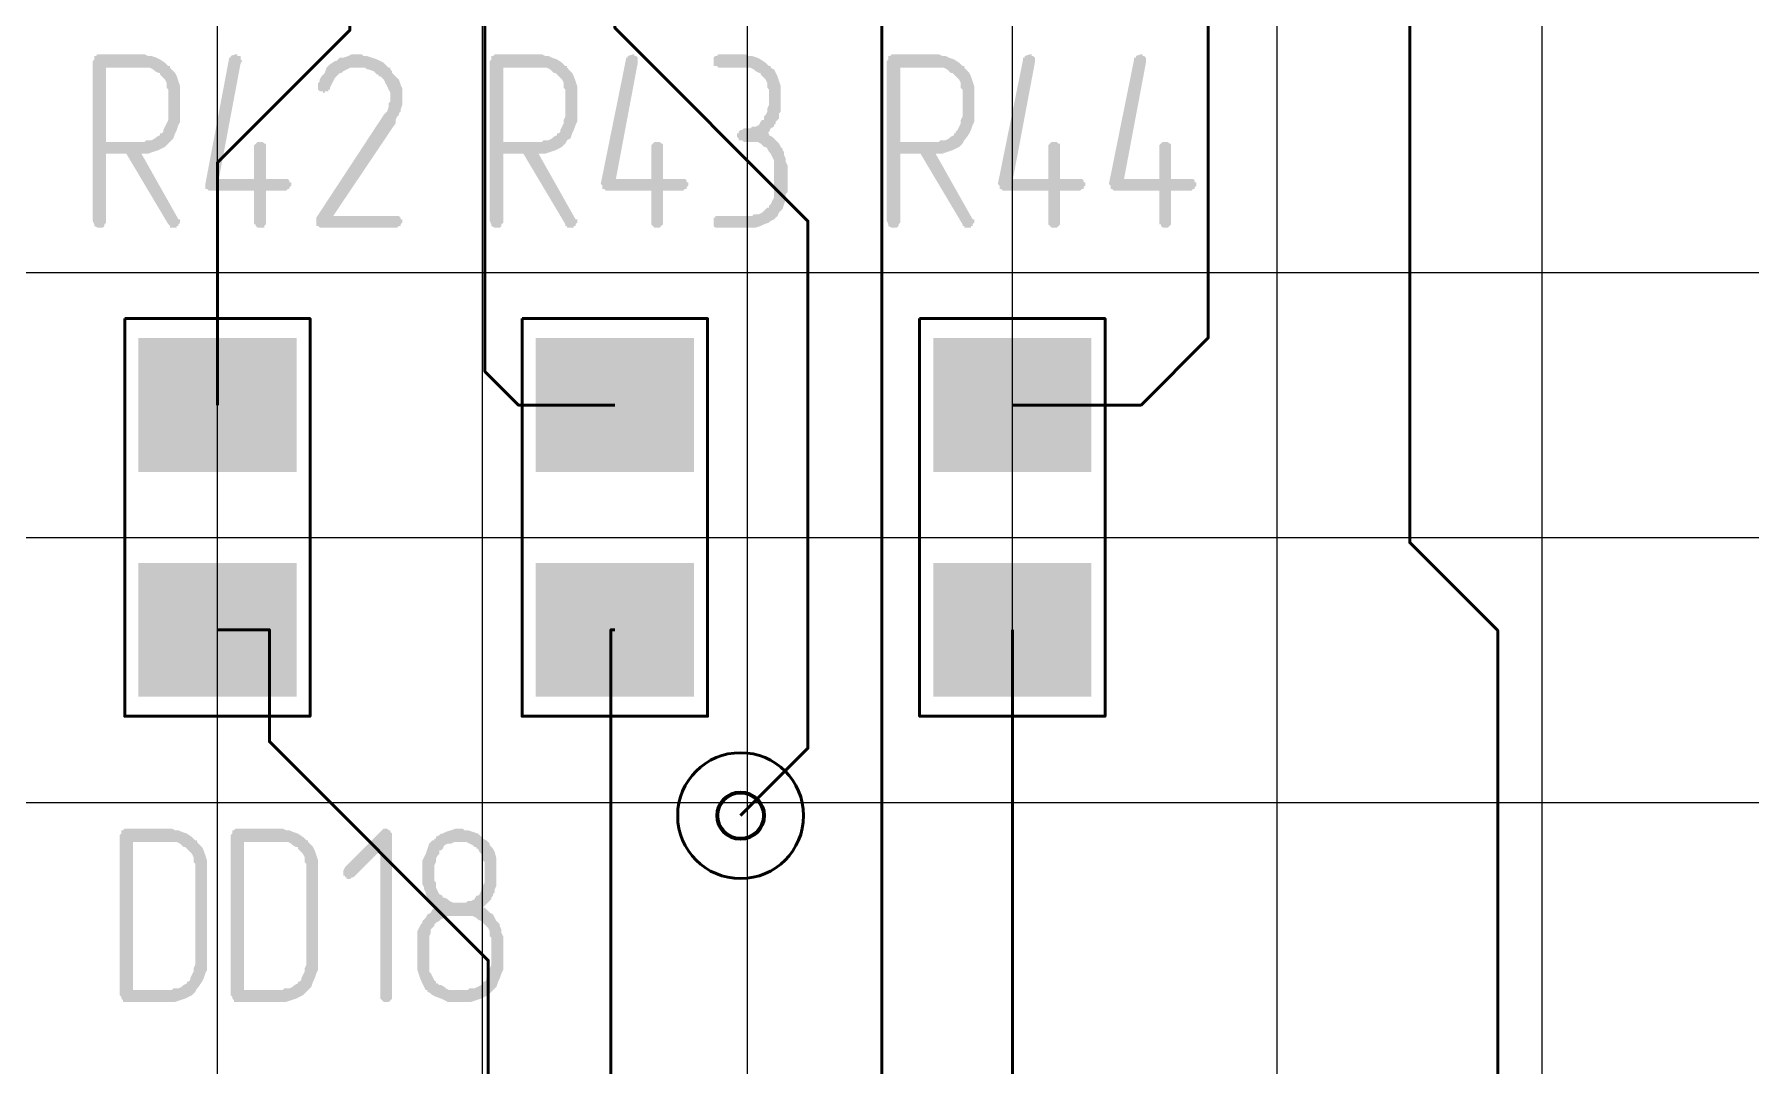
# Model space of a CAD drawing. Extents: x 260 to 1101, y 70 to 664.
# Drawn here: x 392.63 to 418.53, y 506.82 to 522.38 of the extents above; entities that cross this region are included whole.
import ezdxf

# ---------------------------------------------------------------- set-up
doc = ezdxf.new("R2010")
doc.units = 0
doc.header["$MEASUREMENT"] = 0
doc.layers.add('PDF _Геометрия', color=7, linetype='CONTINUOUS')
doc.layers.add('PDF _Сплошная заливка', color=7, linetype='CONTINUOUS')

msp = doc.modelspace()

# ---------------------------------------------------------------- hatches: boundary and pattern name
at = {"layer": 'PDF _Сплошная заливка', "transparency": 33554559}
h = msp.add_hatch(color=256, dxfattribs=at)
h.paths.add_polyline_path([(394.267, 521.876), (393.708, 521.876), (393.708, 520.758), (394.292, 520.758), (394.318, 520.783), (394.343, 520.783), (394.394, 520.783), (394.445, 520.809), (394.47, 520.834), (394.521, 520.859), (394.521, 520.885), (394.546, 520.885), (394.572, 520.91), (394.572, 520.936), (394.597, 520.987), (394.623, 521.037), (394.648, 521.088), (394.648, 521.139), (394.648, 521.52), (394.648, 521.52), (394.648, 521.545), (394.623, 521.571), (394.623, 521.596), (394.623, 521.647), (394.597, 521.698), (394.572, 521.723), (394.521, 521.774), (394.521, 521.774), (394.521, 521.799), (394.496, 521.799), (394.445, 521.825), (394.419, 521.85), (394.369, 521.876), (394.318, 521.876)], flags=0)
h.paths.add_polyline_path([(394.292, 522.079), (394.343, 522.053), (394.394, 522.053), (394.47, 522.028), (394.521, 522.002), (394.597, 521.952), (394.623, 521.926), (394.648, 521.901), (394.673, 521.901), (394.673, 521.901), (394.673, 521.876), (394.699, 521.85), (394.749, 521.799), (394.775, 521.748), (394.8, 521.672), (394.826, 521.596), (394.826, 521.545), (394.826, 521.52), (394.826, 521.139), (394.826, 521.139), (394.826, 521.139), (394.826, 521.113), (394.826, 521.088), (394.826, 521.063), (394.8, 521.012), (394.775, 520.936), (394.749, 520.885), (394.724, 520.809), (394.699, 520.783), (394.648, 520.732), (394.648, 520.732), (394.623, 520.707), (394.597, 520.682), (394.546, 520.656), (394.496, 520.631), (394.419, 520.606), (394.343, 520.58), (394.318, 520.58), (394.267, 520.58), (394.242, 520.58), (394.8, 519.589), (394.8, 519.589), (394.826, 519.589), (394.826, 519.564), (394.826, 519.564), (394.826, 519.539), (394.826, 519.539), (394.8, 519.513), (394.8, 519.488), (394.775, 519.488), (394.775, 519.462), (394.749, 519.462), (394.724, 519.462), (394.699, 519.462), (394.673, 519.462), (394.673, 519.462), (394.673, 519.488), (394.673, 519.488), (394.648, 519.513), (394.013, 520.58), (393.708, 520.58), (393.708, 519.564), (393.708, 519.539), (393.708, 519.539), (393.683, 519.513), (393.683, 519.488), (393.683, 519.488), (393.658, 519.462), (393.632, 519.462), (393.607, 519.462), (393.607, 519.462), (393.607, 519.462), (393.581, 519.462), (393.531, 519.488), (393.531, 519.488), (393.531, 519.513), (393.531, 519.513), (393.505, 519.564), (393.505, 521.977), (393.505, 521.977), (393.505, 521.977), (393.531, 522.002), (393.531, 522.028), (393.531, 522.053), (393.556, 522.053), (393.581, 522.079), (393.607, 522.079)], flags=0)
for points in [[(395.689, 522.079), (395.689, 522.053), (395.714, 522.053), (395.74, 522.053), (395.74, 522.028), (395.74, 522.002), (395.765, 521.977), (395.74, 521.952), (395.41, 520.199), (395.943, 520.199), (395.943, 520.682), (395.943, 520.682), (395.943, 520.682), (395.943, 520.707), (395.968, 520.732), (395.968, 520.732), (395.994, 520.758), (396.019, 520.758), (396.044, 520.758), (396.044, 520.758), (396.044, 520.758), (396.07, 520.758), (396.095, 520.732), (396.095, 520.732), (396.121, 520.732), (396.121, 520.707), (396.121, 520.682), (396.121, 520.199), (396.4, 520.199), (396.425, 520.199), (396.451, 520.199), (396.476, 520.174), (396.476, 520.174), (396.476, 520.148), (396.502, 520.148), (396.502, 520.123), (396.502, 520.123), (396.502, 520.097), (396.476, 520.072), (396.476, 520.047), (396.476, 520.047), (396.451, 520.047), (396.425, 520.021), (396.4, 520.021), (396.121, 520.021), (396.121, 519.564), (396.121, 519.539), (396.121, 519.539), (396.121, 519.513), (396.095, 519.488), (396.095, 519.488), (396.095, 519.462), (396.07, 519.462), (396.044, 519.462), (396.019, 519.462), (396.019, 519.462), (395.994, 519.462), (395.968, 519.488), (395.968, 519.488), (395.968, 519.513), (395.943, 519.513), (395.943, 519.564), (395.943, 520.021), (395.283, 520.021), (395.257, 520.021), (395.232, 520.047), (395.232, 520.047), (395.207, 520.047), (395.207, 520.072), (395.207, 520.097), (395.207, 520.123), (395.207, 520.123), (395.562, 522.002), (395.562, 522.002), (395.562, 522.028), (395.587, 522.028), (395.587, 522.053), (395.664, 522.079), (395.664, 522.079)], [(397.543, 522.079), (397.568, 522.079), (397.593, 522.053), (397.644, 522.053), (397.72, 522.028), (397.796, 522.002), (397.847, 521.977), (397.898, 521.952), (397.923, 521.926), (397.974, 521.876), (397.974, 521.876), (397.974, 521.876), (398, 521.876), (398, 521.85), (398.025, 521.825), (398.025, 521.799), (398.076, 521.748), (398.127, 521.698), (398.152, 521.622), (398.177, 521.571), (398.177, 521.52), (398.177, 521.469), (398.177, 521.418), (398.177, 521.418), (398.177, 521.418), (398.177, 521.393), (398.177, 521.367), (398.177, 521.342), (398.177, 521.317), (398.152, 521.241), (398.152, 521.241), (398.152, 521.241), (398.152, 521.215), (398.127, 521.19), (398.127, 521.164), (398.101, 521.139), (398.076, 521.088), (398.076, 521.037), (397.136, 519.64), (398.076, 519.64), (398.101, 519.64), (398.127, 519.64), (398.152, 519.615), (398.152, 519.615), (398.152, 519.589), (398.177, 519.589), (398.177, 519.564), (398.177, 519.564), (398.177, 519.539), (398.152, 519.513), (398.152, 519.488), (398.152, 519.488), (398.127, 519.488), (398.101, 519.462), (398.076, 519.462), (396.959, 519.462), (396.933, 519.462), (396.933, 519.462), (396.908, 519.488), (396.882, 519.488), (396.882, 519.513), (396.882, 519.539), (396.882, 519.564), (396.882, 519.564), (396.882, 519.589), (396.882, 519.589), (396.882, 519.615), (397.898, 521.164), (397.949, 521.215), (397.974, 521.291), (397.974, 521.291), (397.974, 521.317), (397.974, 521.317), (397.974, 521.342), (398, 521.367), (398, 521.418), (398, 521.444), (398, 521.444), (398, 521.469), (398, 521.494), (397.974, 521.545), (397.949, 521.596), (397.923, 521.647), (397.898, 521.698), (397.847, 521.748), (397.847, 521.748), (397.822, 521.748), (397.822, 521.774), (397.796, 521.774), (397.771, 521.799), (397.746, 521.825), (397.669, 521.85), (397.669, 521.85), (397.669, 521.85), (397.644, 521.85), (397.619, 521.876), (397.593, 521.876), (397.568, 521.876), (397.492, 521.876), (397.466, 521.876), (397.441, 521.876), (397.416, 521.876), (397.39, 521.876), (397.339, 521.85), (397.289, 521.825), (397.263, 521.799), (397.263, 521.799), (397.238, 521.799), (397.212, 521.774), (397.187, 521.748), (397.162, 521.723), (397.136, 521.672), (397.111, 521.622), (397.085, 521.571), (397.085, 521.571), (397.085, 521.545), (397.06, 521.545), (397.06, 521.52), (397.06, 521.52), (397.035, 521.52), (397.009, 521.52), (397.009, 521.494), (396.984, 521.494), (396.984, 521.52), (396.959, 521.52), (396.933, 521.52), (396.933, 521.52), (396.908, 521.545), (396.908, 521.571), (396.908, 521.596), (396.908, 521.622), (396.908, 521.622), (396.908, 521.647), (396.908, 521.647), (396.933, 521.672), (396.933, 521.698), (396.959, 521.748), (397.009, 521.799), (397.035, 521.876), (397.085, 521.926), (397.162, 521.977), (397.162, 521.977), (397.187, 521.977), (397.212, 522.002), (397.238, 522.028), (397.289, 522.028), (397.365, 522.053), (397.416, 522.079), (397.492, 522.079), (397.517, 522.079)], [(401.681, 522.079), (401.681, 522.053), (401.707, 522.053), (401.707, 522.053), (401.732, 522.028), (401.732, 522.002), (401.732, 521.977), (401.732, 521.952), (401.402, 520.199), (401.935, 520.199), (401.935, 520.682), (401.935, 520.682), (401.935, 520.682), (401.935, 520.707), (401.961, 520.732), (401.961, 520.732), (401.986, 520.758), (402.011, 520.758), (402.037, 520.758), (402.037, 520.758), (402.037, 520.758), (402.062, 520.758), (402.087, 520.732), (402.087, 520.732), (402.113, 520.732), (402.113, 520.707), (402.113, 520.682), (402.113, 520.199), (402.392, 520.199), (402.418, 520.199), (402.443, 520.199), (402.468, 520.174), (402.468, 520.174), (402.468, 520.148), (402.494, 520.148), (402.494, 520.123), (402.494, 520.123), (402.494, 520.097), (402.468, 520.072), (402.468, 520.047), (402.468, 520.047), (402.443, 520.047), (402.418, 520.021), (402.392, 520.021), (402.113, 520.021), (402.113, 519.564), (402.113, 519.539), (402.113, 519.539), (402.113, 519.513), (402.087, 519.488), (402.087, 519.488), (402.062, 519.462), (402.062, 519.462), (402.037, 519.462), (402.011, 519.462), (402.011, 519.462), (401.986, 519.462), (401.961, 519.488), (401.961, 519.488), (401.935, 519.513), (401.935, 519.513), (401.935, 519.564), (401.935, 520.021), (401.275, 520.021), (401.25, 520.021), (401.224, 520.047), (401.199, 520.047), (401.199, 520.047), (401.199, 520.072), (401.199, 520.097), (401.173, 520.123), (401.173, 520.123), (401.554, 522.002), (401.554, 522.002), (401.554, 522.028), (401.58, 522.028), (401.58, 522.053), (401.656, 522.079), (401.656, 522.079)], [(403.357, 522.079), (403.408, 522.053), (403.459, 522.053), (403.535, 522.028), (403.586, 522.002), (403.662, 521.952), (403.687, 521.926), (403.713, 521.901), (403.738, 521.901), (403.738, 521.901), (403.738, 521.876), (403.789, 521.85), (403.814, 521.799), (403.84, 521.748), (403.865, 521.672), (403.89, 521.596), (403.89, 521.545), (403.89, 521.52), (403.89, 521.317), (403.89, 521.266), (403.89, 521.215), (403.865, 521.19), (403.865, 521.19), (403.865, 521.19), (403.865, 521.164), (403.865, 521.164), (403.865, 521.113), (403.84, 521.088), (403.84, 521.088), (403.814, 521.063), (403.814, 521.037), (403.789, 521.012), (403.789, 520.987), (403.738, 520.961), (403.713, 520.91), (403.687, 520.885), (403.687, 520.885), (403.713, 520.885), (403.713, 520.859), (403.763, 520.834), (403.789, 520.809), (403.814, 520.783), (403.865, 520.732), (403.89, 520.682), (403.89, 520.682), (403.916, 520.656), (403.916, 520.631), (403.941, 520.606), (403.941, 520.555), (403.966, 520.504), (403.966, 520.453), (403.992, 520.402), (403.992, 520.021), (403.992, 520.021), (403.992, 519.996), (403.992, 519.996), (403.966, 519.971), (403.966, 519.945), (403.966, 519.894), (403.941, 519.818), (403.916, 519.742), (403.865, 519.691), (403.84, 519.64), (403.814, 519.615), (403.814, 519.615), (403.789, 519.589), (403.738, 519.564), (403.713, 519.539), (403.636, 519.513), (403.586, 519.488), (403.509, 519.462), (403.459, 519.462), (403.433, 519.462), (402.951, 519.462), (402.925, 519.462), (402.9, 519.462), (402.875, 519.488), (402.875, 519.488), (402.875, 519.513), (402.875, 519.539), (402.875, 519.564), (402.875, 519.564), (402.875, 519.564), (402.875, 519.589), (402.875, 519.615), (402.9, 519.615), (402.9, 519.64), (402.925, 519.64), (402.951, 519.64), (403.459, 519.64), (403.484, 519.666), (403.509, 519.666), (403.56, 519.666), (403.611, 519.691), (403.636, 519.717), (403.687, 519.767), (403.687, 519.767), (403.713, 519.767), (403.713, 519.793), (403.738, 519.818), (403.763, 519.869), (403.789, 519.92), (403.789, 519.971), (403.789, 520.021), (403.789, 520.402), (403.789, 520.402), (403.789, 520.428), (403.789, 520.453), (403.789, 520.478), (403.763, 520.529), (403.738, 520.58), (403.713, 520.606), (403.687, 520.656), (403.687, 520.656), (403.662, 520.682), (403.636, 520.682), (403.611, 520.707), (403.586, 520.732), (403.535, 520.758), (403.484, 520.758), (403.433, 520.758), (403.332, 520.758), (403.306, 520.783), (403.281, 520.783), (403.255, 520.783), (403.255, 520.809), (403.255, 520.809), (403.23, 520.834), (403.23, 520.859), (403.23, 520.859), (403.23, 520.885), (403.255, 520.885), (403.255, 520.91), (403.255, 520.91), (403.281, 520.936), (403.306, 520.936), (403.332, 520.961), (403.357, 520.961), (403.382, 520.961), (403.433, 520.961), (403.459, 520.987), (403.509, 520.987), (403.56, 521.012), (403.586, 521.063), (403.586, 521.063), (403.611, 521.088), (403.636, 521.088), (403.636, 521.139), (403.662, 521.164), (403.687, 521.215), (403.687, 521.266), (403.713, 521.317), (403.713, 521.52), (403.713, 521.52), (403.713, 521.545), (403.687, 521.571), (403.687, 521.596), (403.687, 521.647), (403.662, 521.698), (403.636, 521.723), (403.586, 521.774), (403.586, 521.774), (403.586, 521.799), (403.56, 521.799), (403.509, 521.825), (403.484, 521.85), (403.433, 521.876), (403.382, 521.876), (403.332, 521.876), (402.951, 521.876), (402.925, 521.901), (402.9, 521.901), (402.875, 521.901), (402.875, 521.926), (402.875, 521.926), (402.875, 521.952), (402.875, 521.977), (402.875, 521.977), (402.875, 522.002), (402.875, 522.002), (402.875, 522.028), (402.9, 522.053), (402.9, 522.053), (402.925, 522.053), (402.951, 522.079)], [(407.674, 522.079), (407.674, 522.053), (407.699, 522.053), (407.699, 522.053), (407.724, 522.028), (407.724, 522.002), (407.724, 521.977), (407.724, 521.952), (407.394, 520.199), (407.927, 520.199), (407.927, 520.682), (407.927, 520.682), (407.927, 520.682), (407.927, 520.707), (407.953, 520.732), (407.953, 520.732), (407.978, 520.758), (407.978, 520.758), (408.029, 520.758), (408.029, 520.758), (408.029, 520.758), (408.054, 520.758), (408.08, 520.732), (408.08, 520.732), (408.105, 520.732), (408.105, 520.707), (408.105, 520.682), (408.105, 520.199), (408.385, 520.199), (408.41, 520.199), (408.435, 520.199), (408.461, 520.174), (408.461, 520.174), (408.461, 520.148), (408.486, 520.148), (408.486, 520.123), (408.486, 520.123), (408.486, 520.097), (408.461, 520.072), (408.461, 520.047), (408.461, 520.047), (408.435, 520.047), (408.41, 520.021), (408.385, 520.021), (408.105, 520.021), (408.105, 519.564), (408.105, 519.539), (408.105, 519.539), (408.105, 519.513), (408.08, 519.488), (408.08, 519.488), (408.054, 519.462), (408.054, 519.462), (408.029, 519.462), (408.004, 519.462), (408.004, 519.462), (407.978, 519.462), (407.953, 519.488), (407.953, 519.488), (407.927, 519.513), (407.927, 519.513), (407.927, 519.564), (407.927, 520.021), (407.267, 520.021), (407.242, 520.021), (407.217, 520.047), (407.191, 520.047), (407.191, 520.047), (407.191, 520.072), (407.191, 520.097), (407.166, 520.123), (407.166, 520.123), (407.547, 522.002), (407.547, 522.002), (407.547, 522.028), (407.572, 522.028), (407.572, 522.053), (407.648, 522.079), (407.648, 522.079)], [(409.349, 522.079), (409.349, 522.053), (409.375, 522.053), (409.375, 522.053), (409.4, 522.028), (409.4, 522.002), (409.4, 521.977), (409.4, 521.952), (409.07, 520.199), (409.603, 520.199), (409.603, 520.682), (409.603, 520.682), (409.603, 520.682), (409.603, 520.707), (409.629, 520.732), (409.629, 520.732), (409.654, 520.758), (409.679, 520.758), (409.705, 520.758), (409.705, 520.758), (409.705, 520.758), (409.73, 520.758), (409.756, 520.732), (409.756, 520.732), (409.781, 520.732), (409.781, 520.707), (409.781, 520.682), (409.781, 520.199), (410.06, 520.199), (410.086, 520.199), (410.111, 520.199), (410.136, 520.174), (410.136, 520.174), (410.136, 520.148), (410.162, 520.148), (410.162, 520.123), (410.162, 520.123), (410.162, 520.097), (410.136, 520.072), (410.136, 520.047), (410.136, 520.047), (410.111, 520.047), (410.086, 520.021), (410.06, 520.021), (409.781, 520.021), (409.781, 519.564), (409.781, 519.539), (409.781, 519.539), (409.781, 519.513), (409.756, 519.488), (409.756, 519.488), (409.73, 519.462), (409.73, 519.462), (409.705, 519.462), (409.679, 519.462), (409.679, 519.462), (409.654, 519.462), (409.629, 519.488), (409.629, 519.488), (409.629, 519.513), (409.603, 519.513), (409.603, 519.564), (409.603, 520.021), (408.943, 520.021), (408.918, 520.021), (408.892, 520.047), (408.867, 520.047), (408.867, 520.047), (408.867, 520.072), (408.867, 520.097), (408.842, 520.123), (408.842, 520.123), (409.222, 522.002), (409.222, 522.002), (409.222, 522.028), (409.248, 522.028), (409.248, 522.053), (409.324, 522.079), (409.324, 522.079)], [(397.949, 510.395), (397.974, 510.369), (398, 510.369), (398, 510.369), (398, 510.344), (398.025, 510.318), (398.025, 510.293), (398.025, 507.88), (398.025, 507.855), (398.025, 507.855), (398.025, 507.829), (398, 507.804), (398, 507.804), (397.974, 507.778), (397.949, 507.778), (397.923, 507.778), (397.923, 507.778), (397.923, 507.778), (397.898, 507.778), (397.873, 507.804), (397.873, 507.804), (397.847, 507.829), (397.847, 507.829), (397.847, 507.88), (397.847, 510.064), (397.441, 509.658), (397.441, 509.658), (397.416, 509.658), (397.39, 509.633), (397.365, 509.633), (397.365, 509.633), (397.339, 509.633), (397.339, 509.658), (397.314, 509.658), (397.314, 509.683), (397.289, 509.683), (397.289, 509.709), (397.289, 509.734), (397.289, 509.734), (397.289, 509.76), (397.289, 509.76), (397.314, 509.81), (397.873, 510.369), (397.873, 510.369), (397.873, 510.369), (397.898, 510.395), (397.923, 510.395), (397.923, 510.395)]]:
    msp.add_hatch(color=256, dxfattribs=at).paths.add_polyline_path(points)
h = msp.add_hatch(color=256, dxfattribs=at)
h.paths.add_polyline_path([(400.259, 521.876), (399.701, 521.876), (399.701, 520.758), (400.285, 520.758), (400.31, 520.783), (400.336, 520.783), (400.386, 520.783), (400.437, 520.809), (400.462, 520.834), (400.513, 520.859), (400.513, 520.885), (400.539, 520.885), (400.564, 520.91), (400.564, 520.936), (400.589, 520.987), (400.615, 521.037), (400.615, 521.088), (400.64, 521.139), (400.64, 521.52), (400.64, 521.52), (400.64, 521.545), (400.615, 521.571), (400.615, 521.596), (400.615, 521.647), (400.589, 521.698), (400.564, 521.723), (400.513, 521.774), (400.513, 521.774), (400.488, 521.799), (400.462, 521.799), (400.437, 521.825), (400.412, 521.85), (400.361, 521.876), (400.31, 521.876)], flags=0)
h.paths.add_polyline_path([(400.285, 522.079), (400.336, 522.053), (400.386, 522.053), (400.437, 522.028), (400.513, 522.002), (400.589, 521.952), (400.615, 521.926), (400.64, 521.901), (400.64, 521.901), (400.666, 521.901), (400.666, 521.876), (400.691, 521.85), (400.742, 521.799), (400.767, 521.748), (400.793, 521.672), (400.818, 521.596), (400.818, 521.545), (400.818, 521.52), (400.818, 521.139), (400.818, 521.139), (400.818, 521.139), (400.818, 521.113), (400.818, 521.088), (400.818, 521.063), (400.793, 521.012), (400.767, 520.936), (400.742, 520.885), (400.716, 520.809), (400.666, 520.783), (400.64, 520.732), (400.64, 520.732), (400.615, 520.707), (400.589, 520.682), (400.539, 520.656), (400.488, 520.631), (400.412, 520.606), (400.336, 520.58), (400.285, 520.58), (400.259, 520.58), (400.234, 520.58), (400.793, 519.589), (400.793, 519.589), (400.818, 519.589), (400.818, 519.564), (400.818, 519.564), (400.818, 519.539), (400.818, 519.539), (400.793, 519.513), (400.793, 519.488), (400.767, 519.488), (400.767, 519.462), (400.742, 519.462), (400.716, 519.462), (400.691, 519.462), (400.666, 519.462), (400.666, 519.462), (400.666, 519.488), (400.64, 519.488), (400.64, 519.513), (400.005, 520.58), (399.701, 520.58), (399.701, 519.564), (399.701, 519.539), (399.701, 519.539), (399.675, 519.513), (399.675, 519.488), (399.675, 519.488), (399.65, 519.462), (399.625, 519.462), (399.599, 519.462), (399.599, 519.462), (399.574, 519.462), (399.574, 519.462), (399.523, 519.488), (399.523, 519.488), (399.523, 519.513), (399.523, 519.513), (399.498, 519.564), (399.498, 521.977), (399.498, 521.977), (399.498, 521.977), (399.523, 522.002), (399.523, 522.028), (399.523, 522.053), (399.548, 522.053), (399.574, 522.079), (399.599, 522.079)], flags=0)
h = msp.add_hatch(color=256, dxfattribs=at)
h.paths.add_polyline_path([(406.252, 521.876), (405.693, 521.876), (405.693, 520.758), (406.277, 520.758), (406.302, 520.783), (406.328, 520.783), (406.379, 520.783), (406.429, 520.809), (406.455, 520.834), (406.506, 520.859), (406.506, 520.885), (406.531, 520.885), (406.531, 520.91), (406.556, 520.936), (406.582, 520.987), (406.607, 521.037), (406.607, 521.088), (406.633, 521.139), (406.633, 521.52), (406.633, 521.52), (406.633, 521.545), (406.607, 521.571), (406.607, 521.596), (406.607, 521.647), (406.582, 521.698), (406.556, 521.723), (406.506, 521.774), (406.506, 521.774), (406.48, 521.799), (406.455, 521.799), (406.429, 521.825), (406.404, 521.85), (406.353, 521.876), (406.302, 521.876)], flags=0)
h.paths.add_polyline_path([(406.277, 522.079), (406.328, 522.053), (406.379, 522.053), (406.429, 522.028), (406.506, 522.002), (406.582, 521.952), (406.607, 521.926), (406.633, 521.901), (406.633, 521.901), (406.658, 521.901), (406.658, 521.876), (406.683, 521.85), (406.734, 521.799), (406.759, 521.748), (406.785, 521.672), (406.81, 521.596), (406.81, 521.545), (406.81, 521.52), (406.81, 521.139), (406.81, 521.139), (406.81, 521.139), (406.81, 521.113), (406.81, 521.088), (406.81, 521.063), (406.785, 521.012), (406.759, 520.936), (406.734, 520.885), (406.683, 520.809), (406.658, 520.783), (406.633, 520.732), (406.633, 520.732), (406.607, 520.707), (406.582, 520.682), (406.531, 520.656), (406.48, 520.631), (406.404, 520.606), (406.328, 520.58), (406.277, 520.58), (406.252, 520.58), (406.226, 520.58), (406.785, 519.589), (406.785, 519.589), (406.81, 519.589), (406.81, 519.564), (406.81, 519.564), (406.81, 519.539), (406.81, 519.539), (406.785, 519.513), (406.785, 519.488), (406.759, 519.488), (406.759, 519.462), (406.734, 519.462), (406.709, 519.462), (406.683, 519.462), (406.658, 519.462), (406.658, 519.462), (406.658, 519.488), (406.633, 519.488), (406.633, 519.513), (405.998, 520.58), (405.693, 520.58), (405.693, 519.564), (405.693, 519.539), (405.693, 519.539), (405.668, 519.513), (405.668, 519.488), (405.668, 519.488), (405.642, 519.462), (405.617, 519.462), (405.592, 519.462), (405.592, 519.462), (405.566, 519.462), (405.566, 519.462), (405.515, 519.488), (405.515, 519.488), (405.515, 519.513), (405.515, 519.513), (405.49, 519.564), (405.49, 521.977), (405.49, 521.977), (405.49, 521.977), (405.515, 522.002), (405.515, 522.028), (405.515, 522.053), (405.541, 522.053), (405.566, 522.079), (405.592, 522.079)], flags=0)
h = msp.add_hatch(color=256, dxfattribs=at)
h.paths.add_polyline_path([(394.673, 510.192), (394.115, 510.192), (394.115, 507.956), (394.699, 507.956), (394.724, 507.982), (394.749, 507.982), (394.8, 507.982), (394.851, 508.007), (394.876, 508.033), (394.927, 508.058), (394.927, 508.083), (394.953, 508.083), (394.978, 508.109), (394.978, 508.134), (395.003, 508.185), (395.029, 508.236), (395.029, 508.287), (395.054, 508.337), (395.054, 509.836), (395.054, 509.836), (395.054, 509.861), (395.029, 509.887), (395.029, 509.912), (395.029, 509.963), (395.003, 510.014), (394.978, 510.039), (394.927, 510.09), (394.927, 510.09), (394.902, 510.115), (394.876, 510.115), (394.851, 510.141), (394.826, 510.166), (394.775, 510.192), (394.724, 510.192)], flags=0)
h.paths.add_polyline_path([(394.699, 510.395), (394.749, 510.369), (394.8, 510.369), (394.851, 510.344), (394.927, 510.318), (395.003, 510.268), (395.029, 510.242), (395.054, 510.217), (395.054, 510.217), (395.08, 510.217), (395.08, 510.192), (395.105, 510.166), (395.156, 510.115), (395.181, 510.064), (395.207, 509.988), (395.232, 509.912), (395.232, 509.861), (395.232, 509.836), (395.232, 508.337), (395.232, 508.337), (395.232, 508.312), (395.232, 508.312), (395.232, 508.287), (395.232, 508.261), (395.207, 508.21), (395.181, 508.134), (395.156, 508.083), (395.105, 508.007), (395.08, 507.982), (395.054, 507.931), (395.054, 507.931), (395.029, 507.905), (395.003, 507.88), (394.953, 507.855), (394.902, 507.829), (394.826, 507.804), (394.749, 507.778), (394.699, 507.778), (394.673, 507.778), (393.988, 507.778), (393.988, 507.778), (393.962, 507.778), (393.962, 507.804), (393.937, 507.829), (393.937, 507.855), (393.912, 507.88), (393.912, 510.293), (393.912, 510.293), (393.912, 510.293), (393.937, 510.318), (393.937, 510.344), (393.937, 510.369), (393.962, 510.369), (393.988, 510.395), (394.013, 510.395)], flags=0)
h = msp.add_hatch(color=256, dxfattribs=at)
h.paths.add_polyline_path([(396.349, 510.192), (395.79, 510.192), (395.79, 507.956), (396.374, 507.956), (396.4, 507.982), (396.425, 507.982), (396.476, 507.982), (396.527, 508.007), (396.552, 508.033), (396.603, 508.058), (396.603, 508.083), (396.628, 508.083), (396.654, 508.109), (396.654, 508.134), (396.679, 508.185), (396.705, 508.236), (396.705, 508.287), (396.73, 508.337), (396.73, 509.836), (396.73, 509.836), (396.73, 509.861), (396.705, 509.887), (396.705, 509.912), (396.705, 509.963), (396.679, 510.014), (396.654, 510.039), (396.603, 510.09), (396.603, 510.09), (396.603, 510.115), (396.578, 510.115), (396.527, 510.141), (396.502, 510.166), (396.451, 510.192), (396.4, 510.192)], flags=0)
h.paths.add_polyline_path([(396.374, 510.395), (396.425, 510.369), (396.476, 510.369), (396.527, 510.344), (396.603, 510.318), (396.679, 510.268), (396.705, 510.242), (396.73, 510.217), (396.755, 510.217), (396.755, 510.217), (396.755, 510.192), (396.781, 510.166), (396.832, 510.115), (396.857, 510.064), (396.882, 509.988), (396.908, 509.912), (396.908, 509.861), (396.908, 509.836), (396.908, 508.337), (396.908, 508.337), (396.908, 508.312), (396.908, 508.312), (396.908, 508.287), (396.908, 508.261), (396.882, 508.21), (396.857, 508.134), (396.832, 508.083), (396.806, 508.007), (396.781, 507.982), (396.73, 507.931), (396.73, 507.931), (396.705, 507.905), (396.679, 507.88), (396.628, 507.855), (396.578, 507.829), (396.502, 507.804), (396.425, 507.778), (396.4, 507.778), (396.349, 507.778), (395.689, 507.778), (395.664, 507.778), (395.638, 507.778), (395.638, 507.804), (395.613, 507.829), (395.613, 507.855), (395.587, 507.88), (395.587, 510.293), (395.587, 510.293), (395.587, 510.293), (395.613, 510.318), (395.613, 510.344), (395.613, 510.369), (395.638, 510.369), (395.664, 510.395), (395.689, 510.395)], flags=0)
h = msp.add_hatch(color=256, dxfattribs=at)
h.paths.add_polyline_path([(399.041, 510.192), (399.015, 510.192), (398.99, 510.192), (398.964, 510.192), (398.914, 510.166), (398.863, 510.166), (398.812, 510.141), (398.787, 510.09), (398.787, 510.09), (398.761, 510.064), (398.736, 510.064), (398.736, 510.014), (398.711, 509.988), (398.685, 509.938), (398.685, 509.887), (398.66, 509.836), (398.66, 509.633), (398.66, 509.633), (398.66, 509.607), (398.685, 509.582), (398.685, 509.557), (398.685, 509.506), (398.711, 509.455), (398.736, 509.404), (398.787, 509.379), (398.787, 509.379), (398.787, 509.353), (398.812, 509.353), (398.863, 509.328), (398.888, 509.303), (398.939, 509.277), (398.99, 509.277), (399.041, 509.277), (399.066, 509.277), (399.091, 509.277), (399.142, 509.277), (399.168, 509.303), (399.218, 509.303), (399.269, 509.328), (399.294, 509.379), (399.32, 509.379), (399.32, 509.379), (399.345, 509.404), (399.371, 509.455), (399.371, 509.48), (399.396, 509.531), (399.421, 509.582), (399.421, 509.633), (399.421, 509.836), (399.421, 509.836), (399.421, 509.861), (399.421, 509.887), (399.396, 509.912), (399.396, 509.963), (399.371, 510.014), (399.345, 510.039), (399.32, 510.09), (399.294, 510.09), (399.294, 510.115), (399.269, 510.115), (399.244, 510.141), (399.193, 510.166), (399.142, 510.192), (399.091, 510.192)], flags=0)
h.paths.add_polyline_path([(399.142, 509.074), (398.914, 509.074), (398.888, 509.074), (398.863, 509.074), (398.812, 509.048), (398.761, 509.023), (398.736, 508.998), (398.685, 508.972), (398.685, 508.972), (398.66, 508.947), (398.66, 508.922), (398.634, 508.896), (398.609, 508.871), (398.609, 508.82), (398.584, 508.769), (398.584, 508.718), (398.584, 508.337), (398.584, 508.337), (398.584, 508.312), (398.584, 508.287), (398.584, 508.236), (398.609, 508.21), (398.634, 508.159), (398.66, 508.109), (398.685, 508.083), (398.685, 508.058), (398.711, 508.058), (398.736, 508.033), (398.761, 508.033), (398.812, 508.007), (398.837, 507.982), (398.888, 507.956), (398.939, 507.956), (399.168, 507.956), (399.193, 507.982), (399.218, 507.982), (399.269, 507.982), (399.32, 508.007), (399.371, 508.033), (399.396, 508.083), (399.396, 508.083), (399.421, 508.083), (399.447, 508.109), (399.447, 508.134), (399.472, 508.185), (399.498, 508.236), (399.498, 508.287), (399.523, 508.337), (399.523, 508.718), (399.523, 508.718), (399.523, 508.744), (399.498, 508.769), (399.498, 508.794), (399.498, 508.845), (399.472, 508.896), (399.447, 508.922), (399.396, 508.972), (399.396, 508.972), (399.396, 508.998), (399.371, 508.998), (399.32, 509.023), (399.294, 509.048), (399.244, 509.074), (399.193, 509.074)], flags=0)
h.paths.add_polyline_path([(399.091, 510.395), (399.117, 510.369), (399.168, 510.369), (399.244, 510.344), (399.32, 510.318), (399.371, 510.268), (399.396, 510.242), (399.447, 510.217), (399.447, 510.217), (399.447, 510.217), (399.472, 510.192), (399.498, 510.166), (399.498, 510.141), (399.523, 510.115), (399.548, 510.09), (399.574, 510.039), (399.599, 509.938), (399.599, 509.887), (399.599, 509.836), (399.599, 509.633), (399.599, 509.633), (399.599, 509.607), (399.599, 509.582), (399.599, 509.557), (399.599, 509.531), (399.574, 509.48), (399.574, 509.429), (399.548, 509.404), (399.548, 509.379), (399.548, 509.379), (399.523, 509.353), (399.523, 509.328), (399.498, 509.303), (399.472, 509.277), (399.421, 509.226), (399.396, 509.201), (399.396, 509.201), (399.421, 509.201), (399.447, 509.175), (399.472, 509.15), (399.498, 509.125), (399.548, 509.099), (399.574, 509.048), (399.599, 508.998), (399.599, 508.998), (399.625, 508.972), (399.65, 508.947), (399.65, 508.922), (399.675, 508.871), (399.675, 508.82), (399.701, 508.769), (399.701, 508.718), (399.701, 508.337), (399.701, 508.337), (399.701, 508.312), (399.701, 508.312), (399.701, 508.287), (399.701, 508.261), (399.675, 508.21), (399.65, 508.134), (399.625, 508.083), (399.599, 508.007), (399.574, 507.982), (399.523, 507.931), (399.523, 507.931), (399.498, 507.905), (399.472, 507.88), (399.421, 507.855), (399.371, 507.829), (399.294, 507.804), (399.218, 507.778), (399.193, 507.778), (399.142, 507.778), (398.939, 507.778), (398.914, 507.778), (398.863, 507.778), (398.812, 507.804), (398.761, 507.829), (398.685, 507.855), (398.634, 507.88), (398.609, 507.905), (398.558, 507.931), (398.558, 507.931), (398.558, 507.956), (398.533, 507.956), (398.507, 508.007), (398.482, 508.058), (398.457, 508.109), (398.431, 508.185), (398.406, 508.261), (398.406, 508.287), (398.406, 508.337), (398.406, 508.718), (398.406, 508.718), (398.406, 508.744), (398.406, 508.769), (398.406, 508.794), (398.406, 508.845), (398.431, 508.896), (398.457, 508.947), (398.482, 508.972), (398.482, 508.998), (398.482, 508.998), (398.507, 509.023), (398.533, 509.048), (398.558, 509.099), (398.609, 509.125), (398.634, 509.175), (398.685, 509.201), (398.685, 509.201), (398.685, 509.226), (398.66, 509.226), (398.634, 509.252), (398.609, 509.277), (398.584, 509.328), (398.558, 509.353), (398.533, 509.404), (398.533, 509.404), (398.533, 509.404), (398.533, 509.429), (398.507, 509.48), (398.507, 509.506), (398.482, 509.557), (398.482, 509.582), (398.482, 509.633), (398.482, 509.836), (398.482, 509.836), (398.482, 509.836), (398.482, 509.861), (398.482, 509.861), (398.482, 509.912), (398.507, 509.963), (398.533, 510.014), (398.558, 510.09), (398.584, 510.166), (398.609, 510.192), (398.634, 510.217), (398.66, 510.217), (398.66, 510.242), (398.685, 510.242), (398.685, 510.268), (398.736, 510.293), (398.761, 510.318), (398.787, 510.318), (398.837, 510.344), (398.914, 510.369), (398.99, 510.395), (399.066, 510.395)], flags=0)

# ---------------------------------------------------------------- linework, layer by layer
at = {"layer": 'PDF _Геометрия', "lineweight": 18}
for points in [[(395.389, 381.546), (395.389, 382.786), (395.389, 592.786)], [(399.387, 380.306), (399.387, 382.786), (399.387, 592.786)], [(403.386, 381.546), (403.386, 382.786), (403.386, 592.786)], [(407.385, 380.306), (407.385, 382.786), (407.385, 592.786)], [(411.383, 381.546), (411.383, 382.786), (411.383, 592.786)], [(415.382, 380.306), (415.382, 382.786), (415.382, 592.786)], [(324.934, 518.786), (327.413, 518.786), (647.301, 518.786)], [(326.173, 514.786), (327.413, 514.786), (647.301, 514.786)], [(324.934, 510.786), (327.413, 510.786), (647.301, 510.786)]]:
    msp.add_lwpolyline(points, dxfattribs=at)
at = {"layer": 'PDF _Геометрия', "lineweight": 50}
for points in [[(407.385, 516.786), (409.327, 516.786), (410.342, 517.802), (410.342, 550.345), (412.623, 552.626)], [(395.389, 516.786), (395.389, 520.444), (397.388, 522.444), (397.388, 542.866)], [(399.424, 539.189), (399.424, 517.294), (399.932, 516.786), (401.387, 516.786)], [(403.284, 510.589), (404.299, 511.605), (404.299, 519.562), (401.387, 522.476), (401.387, 525.394)], [(405.417, 500.915), (405.417, 525.089), (405.721, 525.394), (407.385, 525.394)], [(412.623, 488.626), (414.71, 490.714), (414.71, 513.383), (413.382, 514.71), (413.382, 525.394)], [(400.389, 486.103), (399.475, 487.018), (399.475, 508.404), (396.174, 511.706), (396.174, 513.394), (395.389, 513.394)], [(401.387, 513.394), (401.326, 513.394), (401.326, 488.105), (404.147, 485.283), (404.147, 472.082), (405.366, 470.863), (413.491, 470.863), (414.71, 472.082), (414.71, 476.379), (412.623, 478.466)], [(412.623, 473.386), (407.385, 478.626), (407.385, 513.394)]]:
    msp.add_lwpolyline(points, dxfattribs=at)
for points in [[(393.989, 518.09), (393.989, 512.09), (396.788, 512.09), (396.788, 518.09)], [(399.987, 518.09), (399.987, 512.09), (402.786, 512.09), (402.786, 518.09)], [(405.985, 518.09), (405.985, 512.09), (408.784, 512.09), (408.784, 518.09)]]:
    msp.add_lwpolyline(points, close=True, dxfattribs=at)
msp.add_circle((403.284, 510.589), 0.95, dxfattribs=at)
at = {"layer": 'PDF _Геометрия', "color": 7, "lineweight": 70, "true_color": 0xffffff}
msp.add_circle((403.284, 510.589), 0.35, dxfattribs=at)
at = {"layer": 'PDF _Сплошная заливка', "lineweight": 60, "transparency": 33554559}
for points in [[(396.582, 515.776), (394.195, 515.776), (396.582, 517.797), (394.195, 517.797)], [(396.582, 515.776), (394.195, 515.776), (396.582, 517.797), (394.195, 517.797)], [(402.58, 515.776), (400.193, 515.776), (402.58, 517.797), (400.193, 517.797)], [(402.58, 515.776), (400.193, 515.776), (402.58, 517.797), (400.193, 517.797)], [(408.578, 515.776), (406.191, 515.776), (408.578, 517.797), (406.191, 517.797)], [(408.578, 515.776), (406.191, 515.776), (408.578, 517.797), (406.191, 517.797)], [(396.582, 512.383), (394.195, 512.383), (396.582, 514.404), (394.195, 514.404)], [(396.582, 512.383), (394.195, 512.383), (396.582, 514.404), (394.195, 514.404)], [(402.58, 512.383), (400.193, 512.383), (402.58, 514.404), (400.193, 514.404)], [(402.58, 512.383), (400.193, 512.383), (402.58, 514.404), (400.193, 514.404)], [(408.578, 512.383), (406.191, 512.383), (408.578, 514.404), (406.191, 514.404)], [(408.578, 512.383), (406.191, 512.383), (408.578, 514.404), (406.191, 514.404)]]:
    msp.add_solid(points, dxfattribs=at)

doc.saveas('drawing.dxf')
